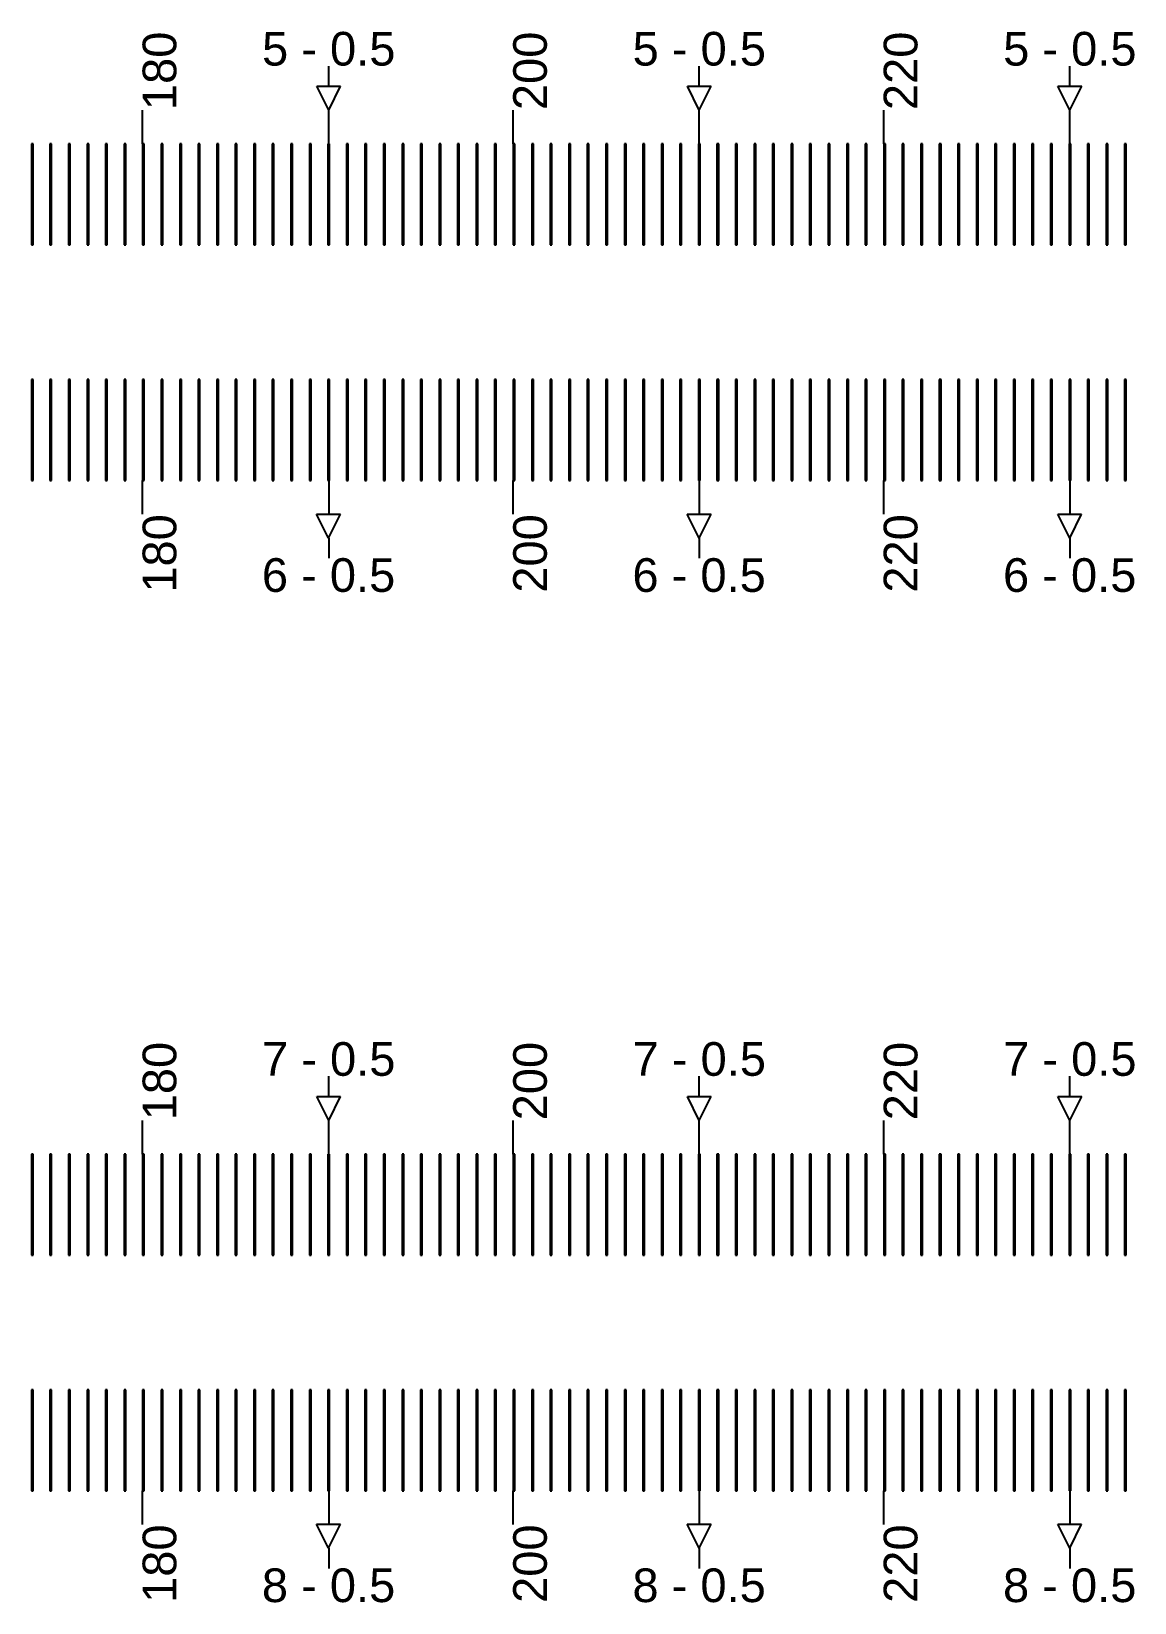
# Model space of a CAD drawing. Extents: x -119394 to 128420, y 74496 to 185496.
# Drawn here: x 41937.3 to 42264.7, y 156662.7 to 157129.2 of the extents above; entities that cross this region are included whole.
import ezdxf

# ---------------------------------------------------------------- set-up
doc = ezdxf.new("R2010")
doc.units = 13
doc.layers.add('CL - Label-1', color=120, linetype='Continuous')
doc.layers.add('CL - Label-2', color=132, linetype='Continuous')
doc.layers.add('CL - Sub-Micro', color=7, linetype='Continuous', true_color=0x47d1ff)
doc.styles.get("Standard").update_dxf_attribs({"font": 'arial.ttf'})

msp = doc.modelspace()

# ---------------------------------------------------------------- linework, layer by layer
for p, q in [((42025.54, 157112.94), (42025.54, 157118.94)), ((42135.54, 157112.94), (42135.54, 157118.94)), ((42245.54, 157112.94), (42245.54, 157118.94)), ((41970.29, 157095.86), (41970.29, 157105.86)), ((42025.54, 157095.86), (42025.54, 157105.86)), ((42080.29, 157095.86), (42080.29, 157105.86)), ((42135.54, 157095.86), (42135.54, 157105.86)), ((42190.29, 157095.86), (42190.29, 157105.86)), ((42245.54, 157095.86), (42245.54, 157105.86)), ((41970.29, 156985.86), (41970.29, 156995.86)), ((42025.54, 156995.86), (42025.54, 156985.86)), ((42080.29, 156985.86), (42080.29, 156995.86)), ((42135.54, 156995.86), (42135.54, 156985.86)), ((42190.29, 156985.86), (42190.29, 156995.86)), ((42245.54, 156995.86), (42245.54, 156985.86)), ((42025.54, 156978.79), (42025.54, 156972.79)), ((42135.54, 156978.79), (42135.54, 156972.79)), ((42245.54, 156978.79), (42245.54, 156972.79)), ((42025.54, 156812.94), (42025.54, 156818.94)), ((42135.54, 156812.94), (42135.54, 156818.94)), ((42245.54, 156812.94), (42245.54, 156818.94)), ((41970.29, 156795.86), (41970.29, 156805.86)), ((42025.54, 156795.86), (42025.54, 156805.86)), ((42080.29, 156795.86), (42080.29, 156805.86)), ((42135.54, 156795.86), (42135.54, 156805.86)), ((42190.29, 156795.86), (42190.29, 156805.86)), ((42245.54, 156795.86), (42245.54, 156805.86)), ((41970.29, 156685.86), (41970.29, 156695.86)), ((42025.54, 156695.86), (42025.54, 156685.86)), ((42080.29, 156685.86), (42080.29, 156695.86)), ((42135.54, 156695.86), (42135.54, 156685.86)), ((42190.29, 156685.86), (42190.29, 156695.86)), ((42245.54, 156695.86), (42245.54, 156685.86)), ((42025.54, 156678.79), (42025.54, 156672.79)), ((42135.54, 156678.79), (42135.54, 156672.79)), ((42245.54, 156678.79), (42245.54, 156672.79))]:
    msp.add_line(p, q)
at = {"layer": 'CL - Label-2'}
for p, q in [((42025.54, 157105.86), (42022, 157112.96)), ((42022, 157112.96), (42029.07, 157112.96)), ((42025.54, 157105.86), (42029.07, 157112.96)), ((42135.54, 157105.86), (42132, 157112.96)), ((42132, 157112.96), (42139.07, 157112.96)), ((42135.54, 157105.86), (42139.07, 157112.96)), ((42245.54, 157105.86), (42242, 157112.96)), ((42242, 157112.96), (42249.07, 157112.96)), ((42245.54, 157105.86), (42249.07, 157112.96)), ((42025.49, 156978.79), (42021.95, 156985.89)), ((42021.95, 156985.89), (42029.02, 156985.89)), ((42025.49, 156978.79), (42029.02, 156985.89)), ((42135.49, 156978.79), (42131.95, 156985.89)), ((42131.95, 156985.89), (42139.02, 156985.89)), ((42135.49, 156978.79), (42139.02, 156985.89)), ((42245.49, 156978.79), (42241.95, 156985.89)), ((42241.95, 156985.89), (42249.02, 156985.89)), ((42245.49, 156978.79), (42249.02, 156985.89)), ((42025.54, 156805.86), (42022, 156812.96)), ((42022, 156812.96), (42029.07, 156812.96)), ((42025.54, 156805.86), (42029.07, 156812.96)), ((42135.54, 156805.86), (42132, 156812.96)), ((42132, 156812.96), (42139.07, 156812.96)), ((42135.54, 156805.86), (42139.07, 156812.96)), ((42245.54, 156805.86), (42242, 156812.96)), ((42242, 156812.96), (42249.07, 156812.96)), ((42245.54, 156805.86), (42249.07, 156812.96)), ((42025.49, 156678.79), (42021.95, 156685.89)), ((42021.95, 156685.89), (42029.02, 156685.89)), ((42025.49, 156678.79), (42029.02, 156685.89)), ((42135.49, 156678.79), (42131.95, 156685.89)), ((42131.95, 156685.89), (42139.02, 156685.89)), ((42135.49, 156678.79), (42139.02, 156685.89)), ((42245.49, 156678.79), (42241.95, 156685.89)), ((42241.95, 156685.89), (42249.02, 156685.89)), ((42245.49, 156678.79), (42249.02, 156685.89))]:
    msp.add_line(p, q, dxfattribs=at)
at = {"layer": 'CL - Sub-Micro'}
for p, q in [((41937.29, 157095.86), (41937.29, 157065.86)), ((41937.79, 157095.86), (41937.29, 157095.86)), ((41937.79, 157065.86), (41937.79, 157095.86)), ((41942.79, 157095.86), (41942.79, 157065.86)), ((41943.29, 157095.86), (41942.79, 157095.86)), ((41943.29, 157065.86), (41943.29, 157095.86)), ((41948.29, 157095.86), (41948.29, 157065.86)), ((41948.79, 157095.86), (41948.29, 157095.86)), ((41948.79, 157065.86), (41948.79, 157095.86)), ((41953.79, 157095.86), (41953.79, 157065.86)), ((41954.29, 157095.86), (41953.79, 157095.86)), ((41954.29, 157065.86), (41954.29, 157095.86)), ((41959.29, 157095.86), (41959.29, 157065.86)), ((41959.79, 157095.86), (41959.29, 157095.86)), ((41959.79, 157065.86), (41959.79, 157095.86)), ((41964.79, 157095.86), (41964.79, 157065.86)), ((41965.29, 157095.86), (41964.79, 157095.86)), ((41965.29, 157065.86), (41965.29, 157095.86)), ((41970.29, 157095.86), (41970.29, 157065.86)), ((41970.79, 157095.86), (41970.29, 157095.86)), ((41970.79, 157065.86), (41970.79, 157095.86)), ((41975.79, 157095.86), (41975.79, 157065.86)), ((41976.29, 157095.86), (41975.79, 157095.86)), ((41976.29, 157065.86), (41976.29, 157095.86)), ((41981.29, 157095.86), (41981.29, 157065.86)), ((41981.79, 157095.86), (41981.29, 157095.86)), ((41981.79, 157065.86), (41981.79, 157095.86)), ((41986.79, 157095.86), (41986.79, 157065.86)), ((41987.29, 157095.86), (41986.79, 157095.86)), ((41987.29, 157065.86), (41987.29, 157095.86)), ((41992.29, 157095.86), (41992.29, 157065.86)), ((41992.79, 157095.86), (41992.29, 157095.86)), ((41992.79, 157065.86), (41992.79, 157095.86)), ((41997.79, 157095.86), (41997.79, 157065.86)), ((41998.29, 157095.86), (41997.79, 157095.86)), ((41998.29, 157065.86), (41998.29, 157095.86)), ((42003.29, 157095.86), (42003.29, 157065.86)), ((42003.79, 157095.86), (42003.29, 157095.86)), ((42003.79, 157065.86), (42003.79, 157095.86)), ((42008.79, 157095.86), (42008.79, 157065.86)), ((42009.29, 157095.86), (42008.79, 157095.86)), ((42009.29, 157065.86), (42009.29, 157095.86)), ((42014.29, 157095.86), (42014.29, 157065.86)), ((42014.79, 157095.86), (42014.29, 157095.86)), ((42014.79, 157065.86), (42014.79, 157095.86)), ((42019.79, 157095.86), (42019.79, 157065.86)), ((42020.29, 157095.86), (42019.79, 157095.86)), ((42020.29, 157065.86), (42020.29, 157095.86)), ((42025.29, 157095.86), (42025.29, 157065.86)), ((42025.79, 157095.86), (42025.29, 157095.86)), ((42025.79, 157065.86), (42025.79, 157095.86)), ((42030.79, 157095.86), (42030.79, 157065.86)), ((42031.29, 157095.86), (42030.79, 157095.86)), ((42031.29, 157065.86), (42031.29, 157095.86)), ((42036.29, 157095.86), (42036.29, 157065.86)), ((42036.79, 157095.86), (42036.29, 157095.86)), ((42036.79, 157065.86), (42036.79, 157095.86)), ((42041.79, 157095.86), (42041.79, 157065.86)), ((42042.29, 157095.86), (42041.79, 157095.86)), ((42042.29, 157065.86), (42042.29, 157095.86)), ((42047.29, 157095.86), (42047.29, 157065.86)), ((42047.79, 157095.86), (42047.29, 157095.86)), ((42047.79, 157065.86), (42047.79, 157095.86)), ((42052.79, 157095.86), (42052.79, 157065.86)), ((42053.29, 157095.86), (42052.79, 157095.86)), ((42053.29, 157065.86), (42053.29, 157095.86)), ((42058.29, 157095.86), (42058.29, 157065.86)), ((42058.79, 157095.86), (42058.29, 157095.86)), ((42058.79, 157065.86), (42058.79, 157095.86)), ((42063.79, 157095.86), (42063.79, 157065.86)), ((42064.29, 157095.86), (42063.79, 157095.86)), ((42064.29, 157065.86), (42064.29, 157095.86)), ((42069.29, 157095.86), (42069.29, 157065.86)), ((42069.79, 157095.86), (42069.29, 157095.86)), ((42069.79, 157065.86), (42069.79, 157095.86)), ((42074.79, 157095.86), (42074.79, 157065.86)), ((42075.29, 157095.86), (42074.79, 157095.86)), ((42075.29, 157065.86), (42075.29, 157095.86)), ((42080.29, 157095.86), (42080.29, 157065.86)), ((42080.79, 157095.86), (42080.29, 157095.86)), ((42080.79, 157065.86), (42080.79, 157095.86)), ((42085.79, 157095.86), (42085.79, 157065.86)), ((42086.29, 157095.86), (42085.79, 157095.86)), ((42086.29, 157065.86), (42086.29, 157095.86)), ((42091.29, 157095.86), (42091.29, 157065.86)), ((42091.79, 157095.86), (42091.29, 157095.86)), ((42091.79, 157065.86), (42091.79, 157095.86)), ((42096.79, 157095.86), (42096.79, 157065.86)), ((42097.29, 157095.86), (42096.79, 157095.86)), ((42097.29, 157065.86), (42097.29, 157095.86)), ((42102.29, 157095.86), (42102.29, 157065.86)), ((42102.79, 157095.86), (42102.29, 157095.86)), ((42102.79, 157065.86), (42102.79, 157095.86)), ((42107.79, 157095.86), (42107.79, 157065.86)), ((42108.29, 157095.86), (42107.79, 157095.86)), ((42108.29, 157065.86), (42108.29, 157095.86)), ((42113.29, 157095.86), (42113.29, 157065.86)), ((42113.79, 157095.86), (42113.29, 157095.86)), ((42113.79, 157065.86), (42113.79, 157095.86)), ((42118.79, 157095.86), (42118.79, 157065.86)), ((42119.29, 157095.86), (42118.79, 157095.86)), ((42119.29, 157065.86), (42119.29, 157095.86)), ((42124.29, 157095.86), (42124.29, 157065.86)), ((42124.79, 157095.86), (42124.29, 157095.86)), ((42124.79, 157065.86), (42124.79, 157095.86)), ((42129.79, 157095.86), (42129.79, 157065.86)), ((42130.29, 157095.86), (42129.79, 157095.86)), ((42130.29, 157065.86), (42130.29, 157095.86)), ((42135.29, 157095.86), (42135.29, 157065.86)), ((42135.79, 157095.86), (42135.29, 157095.86)), ((42135.79, 157065.86), (42135.79, 157095.86)), ((42140.79, 157095.86), (42140.79, 157065.86)), ((42141.29, 157095.86), (42140.79, 157095.86)), ((42141.29, 157065.86), (42141.29, 157095.86)), ((42146.29, 157095.86), (42146.29, 157065.86)), ((42146.79, 157095.86), (42146.29, 157095.86)), ((42146.79, 157065.86), (42146.79, 157095.86)), ((42151.79, 157095.86), (42151.79, 157065.86)), ((42152.29, 157095.86), (42151.79, 157095.86)), ((42152.29, 157065.86), (42152.29, 157095.86)), ((42157.29, 157095.86), (42157.29, 157065.86)), ((42157.79, 157095.86), (42157.29, 157095.86)), ((42157.79, 157065.86), (42157.79, 157095.86)), ((42162.79, 157095.86), (42162.79, 157065.86)), ((42163.29, 157095.86), (42162.79, 157095.86)), ((42163.29, 157065.86), (42163.29, 157095.86)), ((42168.29, 157095.86), (42168.29, 157065.86)), ((42168.79, 157095.86), (42168.29, 157095.86)), ((42168.79, 157065.86), (42168.79, 157095.86)), ((42173.79, 157095.86), (42173.79, 157065.86)), ((42174.29, 157095.86), (42173.79, 157095.86)), ((42174.29, 157065.86), (42174.29, 157095.86)), ((42179.29, 157095.86), (42179.29, 157065.86)), ((42179.79, 157095.86), (42179.29, 157095.86)), ((42179.79, 157065.86), (42179.79, 157095.86)), ((42184.79, 157095.86), (42184.79, 157065.86)), ((42185.29, 157095.86), (42184.79, 157095.86)), ((42185.29, 157065.86), (42185.29, 157095.86)), ((42190.29, 157095.86), (42190.29, 157065.86)), ((42190.79, 157095.86), (42190.29, 157095.86)), ((42190.79, 157065.86), (42190.79, 157095.86)), ((42195.79, 157095.86), (42195.79, 157065.86)), ((42196.29, 157095.86), (42195.79, 157095.86)), ((42196.29, 157065.86), (42196.29, 157095.86)), ((42201.29, 157095.86), (42201.29, 157065.86)), ((42201.79, 157095.86), (42201.29, 157095.86)), ((42201.79, 157065.86), (42201.79, 157095.86)), ((42206.79, 157095.86), (42206.79, 157065.86)), ((42207.29, 157095.86), (42206.79, 157095.86)), ((42207.29, 157065.86), (42207.29, 157095.86)), ((42212.29, 157095.86), (42212.29, 157065.86)), ((42212.79, 157095.86), (42212.29, 157095.86)), ((42212.79, 157065.86), (42212.79, 157095.86)), ((42217.79, 157095.86), (42217.79, 157065.86)), ((42218.29, 157095.86), (42217.79, 157095.86)), ((42218.29, 157065.86), (42218.29, 157095.86)), ((42223.29, 157095.86), (42223.29, 157065.86)), ((42223.79, 157095.86), (42223.29, 157095.86)), ((42223.79, 157065.86), (42223.79, 157095.86)), ((42228.79, 157095.86), (42228.79, 157065.86)), ((42229.29, 157095.86), (42228.79, 157095.86)), ((42229.29, 157065.86), (42229.29, 157095.86)), ((42234.29, 157095.86), (42234.29, 157065.86)), ((42234.79, 157095.86), (42234.29, 157095.86)), ((42234.79, 157065.86), (42234.79, 157095.86)), ((42239.79, 157095.86), (42239.79, 157065.86)), ((42240.29, 157095.86), (42239.79, 157095.86)), ((42240.29, 157065.86), (42240.29, 157095.86)), ((42245.29, 157095.86), (42245.29, 157065.86)), ((42245.79, 157095.86), (42245.29, 157095.86)), ((42245.79, 157065.86), (42245.79, 157095.86)), ((42250.79, 157095.86), (42250.79, 157065.86)), ((42251.29, 157095.86), (42250.79, 157095.86)), ((42251.29, 157065.86), (42251.29, 157095.86)), ((42256.29, 157095.86), (42256.29, 157065.86)), ((42256.79, 157095.86), (42256.29, 157095.86)), ((42256.79, 157065.86), (42256.79, 157095.86)), ((42261.79, 157095.86), (42261.79, 157065.86)), ((42262.29, 157095.86), (42261.79, 157095.86)), ((42262.29, 157065.86), (42262.29, 157095.86)), ((41937.29, 157065.86), (41937.79, 157065.86)), ((41942.79, 157065.86), (41943.29, 157065.86)), ((41948.29, 157065.86), (41948.79, 157065.86)), ((41953.79, 157065.86), (41954.29, 157065.86)), ((41959.29, 157065.86), (41959.79, 157065.86)), ((41964.79, 157065.86), (41965.29, 157065.86)), ((41970.29, 157065.86), (41970.79, 157065.86)), ((41975.79, 157065.86), (41976.29, 157065.86)), ((41981.29, 157065.86), (41981.79, 157065.86)), ((41986.79, 157065.86), (41987.29, 157065.86)), ((41992.29, 157065.86), (41992.79, 157065.86)), ((41997.79, 157065.86), (41998.29, 157065.86)), ((42003.29, 157065.86), (42003.79, 157065.86)), ((42008.79, 157065.86), (42009.29, 157065.86)), ((42014.29, 157065.86), (42014.79, 157065.86)), ((42019.79, 157065.86), (42020.29, 157065.86)), ((42025.29, 157065.86), (42025.79, 157065.86)), ((42030.79, 157065.86), (42031.29, 157065.86)), ((42036.29, 157065.86), (42036.79, 157065.86)), ((42041.79, 157065.86), (42042.29, 157065.86)), ((42047.29, 157065.86), (42047.79, 157065.86)), ((42052.79, 157065.86), (42053.29, 157065.86)), ((42058.29, 157065.86), (42058.79, 157065.86)), ((42063.79, 157065.86), (42064.29, 157065.86)), ((42069.29, 157065.86), (42069.79, 157065.86)), ((42074.79, 157065.86), (42075.29, 157065.86)), ((42080.29, 157065.86), (42080.79, 157065.86)), ((42085.79, 157065.86), (42086.29, 157065.86)), ((42091.29, 157065.86), (42091.79, 157065.86)), ((42096.79, 157065.86), (42097.29, 157065.86)), ((42102.29, 157065.86), (42102.79, 157065.86)), ((42107.79, 157065.86), (42108.29, 157065.86)), ((42113.29, 157065.86), (42113.79, 157065.86)), ((42118.79, 157065.86), (42119.29, 157065.86)), ((42124.29, 157065.86), (42124.79, 157065.86)), ((42129.79, 157065.86), (42130.29, 157065.86)), ((42135.29, 157065.86), (42135.79, 157065.86)), ((42140.79, 157065.86), (42141.29, 157065.86)), ((42146.29, 157065.86), (42146.79, 157065.86)), ((42151.79, 157065.86), (42152.29, 157065.86)), ((42157.29, 157065.86), (42157.79, 157065.86)), ((42162.79, 157065.86), (42163.29, 157065.86)), ((42168.29, 157065.86), (42168.79, 157065.86)), ((42173.79, 157065.86), (42174.29, 157065.86)), ((42179.29, 157065.86), (42179.79, 157065.86)), ((42184.79, 157065.86), (42185.29, 157065.86)), ((42190.29, 157065.86), (42190.79, 157065.86)), ((42195.79, 157065.86), (42196.29, 157065.86)), ((42201.29, 157065.86), (42201.79, 157065.86)), ((42206.79, 157065.86), (42207.29, 157065.86)), ((42212.29, 157065.86), (42212.79, 157065.86)), ((42217.79, 157065.86), (42218.29, 157065.86)), ((42223.29, 157065.86), (42223.79, 157065.86)), ((42228.79, 157065.86), (42229.29, 157065.86)), ((42234.29, 157065.86), (42234.79, 157065.86)), ((42239.79, 157065.86), (42240.29, 157065.86)), ((42245.29, 157065.86), (42245.79, 157065.86)), ((42250.79, 157065.86), (42251.29, 157065.86)), ((42256.29, 157065.86), (42256.79, 157065.86)), ((42261.79, 157065.86), (42262.29, 157065.86)), ((41937.29, 157025.86), (41937.29, 156995.86)), ((41937.79, 157025.86), (41937.29, 157025.86)), ((41937.79, 156995.86), (41937.79, 157025.86)), ((41942.79, 157025.86), (41942.79, 156995.86)), ((41943.29, 157025.86), (41942.79, 157025.86)), ((41943.29, 156995.86), (41943.29, 157025.86)), ((41948.29, 157025.86), (41948.29, 156995.86)), ((41948.79, 157025.86), (41948.29, 157025.86)), ((41948.79, 156995.86), (41948.79, 157025.86)), ((41953.79, 157025.86), (41953.79, 156995.86)), ((41954.29, 157025.86), (41953.79, 157025.86)), ((41954.29, 156995.86), (41954.29, 157025.86)), ((41959.29, 157025.86), (41959.29, 156995.86)), ((41959.79, 157025.86), (41959.29, 157025.86)), ((41959.79, 156995.86), (41959.79, 157025.86)), ((41964.79, 157025.86), (41964.79, 156995.86)), ((41965.29, 157025.86), (41964.79, 157025.86)), ((41965.29, 156995.86), (41965.29, 157025.86)), ((41970.29, 157025.86), (41970.29, 156995.86)), ((41970.79, 157025.86), (41970.29, 157025.86)), ((41970.79, 156995.86), (41970.79, 157025.86)), ((41975.79, 157025.86), (41975.79, 156995.86)), ((41976.29, 157025.86), (41975.79, 157025.86)), ((41976.29, 156995.86), (41976.29, 157025.86)), ((41981.29, 157025.86), (41981.29, 156995.86)), ((41981.79, 157025.86), (41981.29, 157025.86)), ((41981.79, 156995.86), (41981.79, 157025.86)), ((41986.79, 157025.86), (41986.79, 156995.86)), ((41987.29, 157025.86), (41986.79, 157025.86)), ((41987.29, 156995.86), (41987.29, 157025.86)), ((41992.29, 157025.86), (41992.29, 156995.86)), ((41992.79, 157025.86), (41992.29, 157025.86)), ((41992.79, 156995.86), (41992.79, 157025.86)), ((41997.79, 157025.86), (41997.79, 156995.86)), ((41998.29, 157025.86), (41997.79, 157025.86)), ((41998.29, 156995.86), (41998.29, 157025.86)), ((42003.29, 157025.86), (42003.29, 156995.86)), ((42003.79, 157025.86), (42003.29, 157025.86)), ((42003.79, 156995.86), (42003.79, 157025.86)), ((42008.79, 157025.86), (42008.79, 156995.86)), ((42009.29, 157025.86), (42008.79, 157025.86)), ((42009.29, 156995.86), (42009.29, 157025.86)), ((42014.29, 157025.86), (42014.29, 156995.86)), ((42014.79, 157025.86), (42014.29, 157025.86)), ((42014.79, 156995.86), (42014.79, 157025.86)), ((42019.79, 157025.86), (42019.79, 156995.86)), ((42020.29, 157025.86), (42019.79, 157025.86)), ((42020.29, 156995.86), (42020.29, 157025.86)), ((42025.29, 157025.86), (42025.29, 156995.86)), ((42025.79, 157025.86), (42025.29, 157025.86)), ((42025.79, 156995.86), (42025.79, 157025.86)), ((42030.79, 157025.86), (42030.79, 156995.86)), ((42031.29, 157025.86), (42030.79, 157025.86)), ((42031.29, 156995.86), (42031.29, 157025.86)), ((42036.29, 157025.86), (42036.29, 156995.86)), ((42036.79, 157025.86), (42036.29, 157025.86)), ((42036.79, 156995.86), (42036.79, 157025.86)), ((42041.79, 157025.86), (42041.79, 156995.86)), ((42042.29, 157025.86), (42041.79, 157025.86)), ((42042.29, 156995.86), (42042.29, 157025.86)), ((42047.29, 157025.86), (42047.29, 156995.86)), ((42047.79, 157025.86), (42047.29, 157025.86)), ((42047.79, 156995.86), (42047.79, 157025.86)), ((42052.79, 157025.86), (42052.79, 156995.86)), ((42053.29, 157025.86), (42052.79, 157025.86)), ((42053.29, 156995.86), (42053.29, 157025.86)), ((42058.29, 157025.86), (42058.29, 156995.86)), ((42058.79, 157025.86), (42058.29, 157025.86)), ((42058.79, 156995.86), (42058.79, 157025.86)), ((42063.79, 157025.86), (42063.79, 156995.86)), ((42064.29, 157025.86), (42063.79, 157025.86)), ((42064.29, 156995.86), (42064.29, 157025.86)), ((42069.29, 157025.86), (42069.29, 156995.86)), ((42069.79, 157025.86), (42069.29, 157025.86)), ((42069.79, 156995.86), (42069.79, 157025.86)), ((42074.79, 157025.86), (42074.79, 156995.86)), ((42075.29, 157025.86), (42074.79, 157025.86)), ((42075.29, 156995.86), (42075.29, 157025.86)), ((42080.29, 157025.86), (42080.29, 156995.86)), ((42080.79, 157025.86), (42080.29, 157025.86)), ((42080.79, 156995.86), (42080.79, 157025.86)), ((42085.79, 157025.86), (42085.79, 156995.86)), ((42086.29, 157025.86), (42085.79, 157025.86)), ((42086.29, 156995.86), (42086.29, 157025.86)), ((42091.29, 157025.86), (42091.29, 156995.86)), ((42091.79, 157025.86), (42091.29, 157025.86)), ((42091.79, 156995.86), (42091.79, 157025.86)), ((42096.79, 157025.86), (42096.79, 156995.86)), ((42097.29, 157025.86), (42096.79, 157025.86)), ((42097.29, 156995.86), (42097.29, 157025.86)), ((42102.29, 157025.86), (42102.29, 156995.86)), ((42102.79, 157025.86), (42102.29, 157025.86)), ((42102.79, 156995.86), (42102.79, 157025.86)), ((42107.79, 157025.86), (42107.79, 156995.86)), ((42108.29, 157025.86), (42107.79, 157025.86)), ((42108.29, 156995.86), (42108.29, 157025.86)), ((42113.29, 157025.86), (42113.29, 156995.86)), ((42113.79, 157025.86), (42113.29, 157025.86)), ((42113.79, 156995.86), (42113.79, 157025.86)), ((42118.79, 157025.86), (42118.79, 156995.86)), ((42119.29, 157025.86), (42118.79, 157025.86)), ((42119.29, 156995.86), (42119.29, 157025.86)), ((42124.29, 157025.86), (42124.29, 156995.86)), ((42124.79, 157025.86), (42124.29, 157025.86)), ((42124.79, 156995.86), (42124.79, 157025.86)), ((42129.79, 157025.86), (42129.79, 156995.86)), ((42130.29, 157025.86), (42129.79, 157025.86)), ((42130.29, 156995.86), (42130.29, 157025.86)), ((42135.29, 157025.86), (42135.29, 156995.86)), ((42135.79, 157025.86), (42135.29, 157025.86)), ((42135.79, 156995.86), (42135.79, 157025.86)), ((42140.79, 157025.86), (42140.79, 156995.86)), ((42141.29, 157025.86), (42140.79, 157025.86)), ((42141.29, 156995.86), (42141.29, 157025.86)), ((42146.29, 157025.86), (42146.29, 156995.86)), ((42146.79, 157025.86), (42146.29, 157025.86)), ((42146.79, 156995.86), (42146.79, 157025.86)), ((42151.79, 157025.86), (42151.79, 156995.86)), ((42152.29, 157025.86), (42151.79, 157025.86)), ((42152.29, 156995.86), (42152.29, 157025.86)), ((42157.29, 157025.86), (42157.29, 156995.86)), ((42157.79, 157025.86), (42157.29, 157025.86)), ((42157.79, 156995.86), (42157.79, 157025.86)), ((42162.79, 157025.86), (42162.79, 156995.86)), ((42163.29, 157025.86), (42162.79, 157025.86)), ((42163.29, 156995.86), (42163.29, 157025.86)), ((42168.29, 157025.86), (42168.29, 156995.86)), ((42168.79, 157025.86), (42168.29, 157025.86)), ((42168.79, 156995.86), (42168.79, 157025.86)), ((42173.79, 157025.86), (42173.79, 156995.86)), ((42174.29, 157025.86), (42173.79, 157025.86)), ((42174.29, 156995.86), (42174.29, 157025.86)), ((42179.29, 157025.86), (42179.29, 156995.86)), ((42179.79, 157025.86), (42179.29, 157025.86)), ((42179.79, 156995.86), (42179.79, 157025.86)), ((42184.79, 157025.86), (42184.79, 156995.86)), ((42185.29, 157025.86), (42184.79, 157025.86)), ((42185.29, 156995.86), (42185.29, 157025.86)), ((42190.29, 157025.86), (42190.29, 156995.86)), ((42190.79, 157025.86), (42190.29, 157025.86)), ((42190.79, 156995.86), (42190.79, 157025.86)), ((42195.79, 157025.86), (42195.79, 156995.86)), ((42196.29, 157025.86), (42195.79, 157025.86)), ((42196.29, 156995.86), (42196.29, 157025.86)), ((42201.29, 157025.86), (42201.29, 156995.86)), ((42201.79, 157025.86), (42201.29, 157025.86)), ((42201.79, 156995.86), (42201.79, 157025.86)), ((42206.79, 157025.86), (42206.79, 156995.86)), ((42207.29, 157025.86), (42206.79, 157025.86)), ((42207.29, 156995.86), (42207.29, 157025.86)), ((42212.29, 157025.86), (42212.29, 156995.86)), ((42212.79, 157025.86), (42212.29, 157025.86)), ((42212.79, 156995.86), (42212.79, 157025.86)), ((42217.79, 157025.86), (42217.79, 156995.86)), ((42218.29, 157025.86), (42217.79, 157025.86)), ((42218.29, 156995.86), (42218.29, 157025.86)), ((42223.29, 157025.86), (42223.29, 156995.86)), ((42223.79, 157025.86), (42223.29, 157025.86)), ((42223.79, 156995.86), (42223.79, 157025.86)), ((42228.79, 157025.86), (42228.79, 156995.86)), ((42229.29, 157025.86), (42228.79, 157025.86)), ((42229.29, 156995.86), (42229.29, 157025.86)), ((42234.29, 157025.86), (42234.29, 156995.86)), ((42234.79, 157025.86), (42234.29, 157025.86)), ((42234.79, 156995.86), (42234.79, 157025.86)), ((42239.79, 157025.86), (42239.79, 156995.86)), ((42240.29, 157025.86), (42239.79, 157025.86)), ((42240.29, 156995.86), (42240.29, 157025.86)), ((42245.29, 157025.86), (42245.29, 156995.86)), ((42245.79, 157025.86), (42245.29, 157025.86)), ((42245.79, 156995.86), (42245.79, 157025.86)), ((42250.79, 157025.86), (42250.79, 156995.86)), ((42251.29, 157025.86), (42250.79, 157025.86)), ((42251.29, 156995.86), (42251.29, 157025.86)), ((42256.29, 157025.86), (42256.29, 156995.86)), ((42256.79, 157025.86), (42256.29, 157025.86)), ((42256.79, 156995.86), (42256.79, 157025.86)), ((42261.79, 157025.86), (42261.79, 156995.86)), ((42262.29, 157025.86), (42261.79, 157025.86)), ((42262.29, 156995.86), (42262.29, 157025.86)), ((41937.29, 156995.86), (41937.79, 156995.86)), ((41942.79, 156995.86), (41943.29, 156995.86)), ((41948.29, 156995.86), (41948.79, 156995.86)), ((41953.79, 156995.86), (41954.29, 156995.86)), ((41959.29, 156995.86), (41959.79, 156995.86)), ((41964.79, 156995.86), (41965.29, 156995.86)), ((41970.29, 156995.86), (41970.79, 156995.86)), ((41975.79, 156995.86), (41976.29, 156995.86)), ((41981.29, 156995.86), (41981.79, 156995.86)), ((41986.79, 156995.86), (41987.29, 156995.86)), ((41992.29, 156995.86), (41992.79, 156995.86)), ((41997.79, 156995.86), (41998.29, 156995.86)), ((42003.29, 156995.86), (42003.79, 156995.86)), ((42008.79, 156995.86), (42009.29, 156995.86)), ((42014.29, 156995.86), (42014.79, 156995.86)), ((42019.79, 156995.86), (42020.29, 156995.86)), ((42025.29, 156995.86), (42025.79, 156995.86)), ((42030.79, 156995.86), (42031.29, 156995.86)), ((42036.29, 156995.86), (42036.79, 156995.86)), ((42041.79, 156995.86), (42042.29, 156995.86)), ((42047.29, 156995.86), (42047.79, 156995.86)), ((42052.79, 156995.86), (42053.29, 156995.86)), ((42058.29, 156995.86), (42058.79, 156995.86)), ((42063.79, 156995.86), (42064.29, 156995.86)), ((42069.29, 156995.86), (42069.79, 156995.86)), ((42074.79, 156995.86), (42075.29, 156995.86)), ((42080.29, 156995.86), (42080.79, 156995.86)), ((42085.79, 156995.86), (42086.29, 156995.86)), ((42091.29, 156995.86), (42091.79, 156995.86)), ((42096.79, 156995.86), (42097.29, 156995.86)), ((42102.29, 156995.86), (42102.79, 156995.86)), ((42107.79, 156995.86), (42108.29, 156995.86)), ((42113.29, 156995.86), (42113.79, 156995.86)), ((42118.79, 156995.86), (42119.29, 156995.86)), ((42124.29, 156995.86), (42124.79, 156995.86)), ((42129.79, 156995.86), (42130.29, 156995.86)), ((42135.29, 156995.86), (42135.79, 156995.86)), ((42140.79, 156995.86), (42141.29, 156995.86)), ((42146.29, 156995.86), (42146.79, 156995.86)), ((42151.79, 156995.86), (42152.29, 156995.86)), ((42157.29, 156995.86), (42157.79, 156995.86)), ((42162.79, 156995.86), (42163.29, 156995.86)), ((42168.29, 156995.86), (42168.79, 156995.86)), ((42173.79, 156995.86), (42174.29, 156995.86)), ((42179.29, 156995.86), (42179.79, 156995.86)), ((42184.79, 156995.86), (42185.29, 156995.86)), ((42190.29, 156995.86), (42190.79, 156995.86)), ((42195.79, 156995.86), (42196.29, 156995.86)), ((42201.29, 156995.86), (42201.79, 156995.86)), ((42206.79, 156995.86), (42207.29, 156995.86)), ((42212.29, 156995.86), (42212.79, 156995.86)), ((42217.79, 156995.86), (42218.29, 156995.86)), ((42223.29, 156995.86), (42223.79, 156995.86)), ((42228.79, 156995.86), (42229.29, 156995.86)), ((42234.29, 156995.86), (42234.79, 156995.86)), ((42239.79, 156995.86), (42240.29, 156995.86)), ((42245.29, 156995.86), (42245.79, 156995.86)), ((42250.79, 156995.86), (42251.29, 156995.86)), ((42256.29, 156995.86), (42256.79, 156995.86)), ((42261.79, 156995.86), (42262.29, 156995.86)), ((41937.29, 156795.86), (41937.29, 156765.86)), ((41937.79, 156795.86), (41937.29, 156795.86)), ((41937.79, 156765.86), (41937.79, 156795.86)), ((41942.79, 156795.86), (41942.79, 156765.86)), ((41943.29, 156795.86), (41942.79, 156795.86)), ((41943.29, 156765.86), (41943.29, 156795.86)), ((41948.29, 156795.86), (41948.29, 156765.86)), ((41948.79, 156795.86), (41948.29, 156795.86)), ((41948.79, 156765.86), (41948.79, 156795.86)), ((41953.79, 156795.86), (41953.79, 156765.86)), ((41954.29, 156795.86), (41953.79, 156795.86)), ((41954.29, 156765.86), (41954.29, 156795.86)), ((41959.29, 156795.86), (41959.29, 156765.86)), ((41959.79, 156795.86), (41959.29, 156795.86)), ((41959.79, 156765.86), (41959.79, 156795.86)), ((41964.79, 156795.86), (41964.79, 156765.86)), ((41965.29, 156795.86), (41964.79, 156795.86)), ((41965.29, 156765.86), (41965.29, 156795.86)), ((41970.29, 156795.86), (41970.29, 156765.86)), ((41970.79, 156795.86), (41970.29, 156795.86)), ((41970.79, 156765.86), (41970.79, 156795.86)), ((41975.79, 156795.86), (41975.79, 156765.86)), ((41976.29, 156795.86), (41975.79, 156795.86)), ((41976.29, 156765.86), (41976.29, 156795.86)), ((41981.29, 156795.86), (41981.29, 156765.86)), ((41981.79, 156795.86), (41981.29, 156795.86)), ((41981.79, 156765.86), (41981.79, 156795.86)), ((41986.79, 156795.86), (41986.79, 156765.86)), ((41987.29, 156795.86), (41986.79, 156795.86)), ((41987.29, 156765.86), (41987.29, 156795.86)), ((41992.29, 156795.86), (41992.29, 156765.86)), ((41992.79, 156795.86), (41992.29, 156795.86)), ((41992.79, 156765.86), (41992.79, 156795.86)), ((41997.79, 156795.86), (41997.79, 156765.86)), ((41998.29, 156795.86), (41997.79, 156795.86)), ((41998.29, 156765.86), (41998.29, 156795.86)), ((42003.29, 156795.86), (42003.29, 156765.86)), ((42003.79, 156795.86), (42003.29, 156795.86)), ((42003.79, 156765.86), (42003.79, 156795.86)), ((42008.79, 156795.86), (42008.79, 156765.86)), ((42009.29, 156795.86), (42008.79, 156795.86)), ((42009.29, 156765.86), (42009.29, 156795.86)), ((42014.29, 156795.86), (42014.29, 156765.86)), ((42014.79, 156795.86), (42014.29, 156795.86)), ((42014.79, 156765.86), (42014.79, 156795.86)), ((42019.79, 156795.86), (42019.79, 156765.86)), ((42020.29, 156795.86), (42019.79, 156795.86)), ((42020.29, 156765.86), (42020.29, 156795.86)), ((42025.29, 156795.86), (42025.29, 156765.86)), ((42025.79, 156795.86), (42025.29, 156795.86)), ((42025.79, 156765.86), (42025.79, 156795.86)), ((42030.79, 156795.86), (42030.79, 156765.86)), ((42031.29, 156795.86), (42030.79, 156795.86)), ((42031.29, 156765.86), (42031.29, 156795.86)), ((42036.29, 156795.86), (42036.29, 156765.86)), ((42036.79, 156795.86), (42036.29, 156795.86)), ((42036.79, 156765.86), (42036.79, 156795.86)), ((42041.79, 156795.86), (42041.79, 156765.86)), ((42042.29, 156795.86), (42041.79, 156795.86)), ((42042.29, 156765.86), (42042.29, 156795.86)), ((42047.29, 156795.86), (42047.29, 156765.86)), ((42047.79, 156795.86), (42047.29, 156795.86)), ((42047.79, 156765.86), (42047.79, 156795.86)), ((42052.79, 156795.86), (42052.79, 156765.86)), ((42053.29, 156795.86), (42052.79, 156795.86)), ((42053.29, 156765.86), (42053.29, 156795.86)), ((42058.29, 156795.86), (42058.29, 156765.86)), ((42058.79, 156795.86), (42058.29, 156795.86)), ((42058.79, 156765.86), (42058.79, 156795.86)), ((42063.79, 156795.86), (42063.79, 156765.86)), ((42064.29, 156795.86), (42063.79, 156795.86)), ((42064.29, 156765.86), (42064.29, 156795.86)), ((42069.29, 156795.86), (42069.29, 156765.86)), ((42069.79, 156795.86), (42069.29, 156795.86)), ((42069.79, 156765.86), (42069.79, 156795.86)), ((42074.79, 156795.86), (42074.79, 156765.86)), ((42075.29, 156795.86), (42074.79, 156795.86)), ((42075.29, 156765.86), (42075.29, 156795.86)), ((42080.29, 156795.86), (42080.29, 156765.86)), ((42080.79, 156795.86), (42080.29, 156795.86)), ((42080.79, 156765.86), (42080.79, 156795.86)), ((42085.79, 156795.86), (42085.79, 156765.86)), ((42086.29, 156795.86), (42085.79, 156795.86)), ((42086.29, 156765.86), (42086.29, 156795.86)), ((42091.29, 156795.86), (42091.29, 156765.86)), ((42091.79, 156795.86), (42091.29, 156795.86)), ((42091.79, 156765.86), (42091.79, 156795.86)), ((42096.79, 156795.86), (42096.79, 156765.86)), ((42097.29, 156795.86), (42096.79, 156795.86)), ((42097.29, 156765.86), (42097.29, 156795.86)), ((42102.29, 156795.86), (42102.29, 156765.86)), ((42102.79, 156795.86), (42102.29, 156795.86)), ((42102.79, 156765.86), (42102.79, 156795.86)), ((42107.79, 156795.86), (42107.79, 156765.86)), ((42108.29, 156795.86), (42107.79, 156795.86)), ((42108.29, 156765.86), (42108.29, 156795.86)), ((42113.29, 156795.86), (42113.29, 156765.86)), ((42113.79, 156795.86), (42113.29, 156795.86)), ((42113.79, 156765.86), (42113.79, 156795.86)), ((42118.79, 156795.86), (42118.79, 156765.86)), ((42119.29, 156795.86), (42118.79, 156795.86)), ((42119.29, 156765.86), (42119.29, 156795.86)), ((42124.29, 156795.86), (42124.29, 156765.86)), ((42124.79, 156795.86), (42124.29, 156795.86)), ((42124.79, 156765.86), (42124.79, 156795.86)), ((42129.79, 156795.86), (42129.79, 156765.86)), ((42130.29, 156795.86), (42129.79, 156795.86)), ((42130.29, 156765.86), (42130.29, 156795.86)), ((42135.29, 156795.86), (42135.29, 156765.86)), ((42135.79, 156795.86), (42135.29, 156795.86)), ((42135.79, 156765.86), (42135.79, 156795.86)), ((42140.79, 156795.86), (42140.79, 156765.86)), ((42141.29, 156795.86), (42140.79, 156795.86)), ((42141.29, 156765.86), (42141.29, 156795.86)), ((42146.29, 156795.86), (42146.29, 156765.86)), ((42146.79, 156795.86), (42146.29, 156795.86)), ((42146.79, 156765.86), (42146.79, 156795.86)), ((42151.79, 156795.86), (42151.79, 156765.86)), ((42152.29, 156795.86), (42151.79, 156795.86)), ((42152.29, 156765.86), (42152.29, 156795.86)), ((42157.29, 156795.86), (42157.29, 156765.86)), ((42157.79, 156795.86), (42157.29, 156795.86)), ((42157.79, 156765.86), (42157.79, 156795.86)), ((42162.79, 156795.86), (42162.79, 156765.86)), ((42163.29, 156795.86), (42162.79, 156795.86)), ((42163.29, 156765.86), (42163.29, 156795.86)), ((42168.29, 156795.86), (42168.29, 156765.86)), ((42168.79, 156795.86), (42168.29, 156795.86)), ((42168.79, 156765.86), (42168.79, 156795.86)), ((42173.79, 156795.86), (42173.79, 156765.86)), ((42174.29, 156795.86), (42173.79, 156795.86)), ((42174.29, 156765.86), (42174.29, 156795.86)), ((42179.29, 156795.86), (42179.29, 156765.86)), ((42179.79, 156795.86), (42179.29, 156795.86)), ((42179.79, 156765.86), (42179.79, 156795.86)), ((42184.79, 156795.86), (42184.79, 156765.86)), ((42185.29, 156795.86), (42184.79, 156795.86)), ((42185.29, 156765.86), (42185.29, 156795.86)), ((42190.29, 156795.86), (42190.29, 156765.86)), ((42190.79, 156795.86), (42190.29, 156795.86)), ((42190.79, 156765.86), (42190.79, 156795.86)), ((42195.79, 156795.86), (42195.79, 156765.86)), ((42196.29, 156795.86), (42195.79, 156795.86)), ((42196.29, 156765.86), (42196.29, 156795.86)), ((42201.29, 156795.86), (42201.29, 156765.86)), ((42201.79, 156795.86), (42201.29, 156795.86)), ((42201.79, 156765.86), (42201.79, 156795.86)), ((42206.79, 156795.86), (42206.79, 156765.86)), ((42207.29, 156795.86), (42206.79, 156795.86)), ((42207.29, 156765.86), (42207.29, 156795.86)), ((42212.29, 156795.86), (42212.29, 156765.86)), ((42212.79, 156795.86), (42212.29, 156795.86)), ((42212.79, 156765.86), (42212.79, 156795.86)), ((42217.79, 156795.86), (42217.79, 156765.86)), ((42218.29, 156795.86), (42217.79, 156795.86)), ((42218.29, 156765.86), (42218.29, 156795.86)), ((42223.29, 156795.86), (42223.29, 156765.86)), ((42223.79, 156795.86), (42223.29, 156795.86)), ((42223.79, 156765.86), (42223.79, 156795.86)), ((42228.79, 156795.86), (42228.79, 156765.86)), ((42229.29, 156795.86), (42228.79, 156795.86)), ((42229.29, 156765.86), (42229.29, 156795.86)), ((42234.29, 156795.86), (42234.29, 156765.86)), ((42234.79, 156795.86), (42234.29, 156795.86)), ((42234.79, 156765.86), (42234.79, 156795.86)), ((42239.79, 156795.86), (42239.79, 156765.86)), ((42240.29, 156795.86), (42239.79, 156795.86)), ((42240.29, 156765.86), (42240.29, 156795.86)), ((42245.29, 156795.86), (42245.29, 156765.86)), ((42245.79, 156795.86), (42245.29, 156795.86)), ((42245.79, 156765.86), (42245.79, 156795.86)), ((42250.79, 156795.86), (42250.79, 156765.86)), ((42251.29, 156795.86), (42250.79, 156795.86)), ((42251.29, 156765.86), (42251.29, 156795.86)), ((42256.29, 156795.86), (42256.29, 156765.86)), ((42256.79, 156795.86), (42256.29, 156795.86)), ((42256.79, 156765.86), (42256.79, 156795.86)), ((42261.79, 156795.86), (42261.79, 156765.86)), ((42262.29, 156795.86), (42261.79, 156795.86)), ((42262.29, 156765.86), (42262.29, 156795.86)), ((41937.29, 156765.86), (41937.79, 156765.86)), ((41942.79, 156765.86), (41943.29, 156765.86)), ((41948.29, 156765.86), (41948.79, 156765.86)), ((41953.79, 156765.86), (41954.29, 156765.86)), ((41959.29, 156765.86), (41959.79, 156765.86)), ((41964.79, 156765.86), (41965.29, 156765.86)), ((41970.29, 156765.86), (41970.79, 156765.86)), ((41975.79, 156765.86), (41976.29, 156765.86)), ((41981.29, 156765.86), (41981.79, 156765.86)), ((41986.79, 156765.86), (41987.29, 156765.86)), ((41992.29, 156765.86), (41992.79, 156765.86)), ((41997.79, 156765.86), (41998.29, 156765.86)), ((42003.29, 156765.86), (42003.79, 156765.86)), ((42008.79, 156765.86), (42009.29, 156765.86)), ((42014.29, 156765.86), (42014.79, 156765.86)), ((42019.79, 156765.86), (42020.29, 156765.86)), ((42025.29, 156765.86), (42025.79, 156765.86)), ((42030.79, 156765.86), (42031.29, 156765.86)), ((42036.29, 156765.86), (42036.79, 156765.86)), ((42041.79, 156765.86), (42042.29, 156765.86)), ((42047.29, 156765.86), (42047.79, 156765.86)), ((42052.79, 156765.86), (42053.29, 156765.86)), ((42058.29, 156765.86), (42058.79, 156765.86)), ((42063.79, 156765.86), (42064.29, 156765.86)), ((42069.29, 156765.86), (42069.79, 156765.86)), ((42074.79, 156765.86), (42075.29, 156765.86)), ((42080.29, 156765.86), (42080.79, 156765.86)), ((42085.79, 156765.86), (42086.29, 156765.86)), ((42091.29, 156765.86), (42091.79, 156765.86)), ((42096.79, 156765.86), (42097.29, 156765.86)), ((42102.29, 156765.86), (42102.79, 156765.86)), ((42107.79, 156765.86), (42108.29, 156765.86)), ((42113.29, 156765.86), (42113.79, 156765.86)), ((42118.79, 156765.86), (42119.29, 156765.86)), ((42124.29, 156765.86), (42124.79, 156765.86)), ((42129.79, 156765.86), (42130.29, 156765.86)), ((42135.29, 156765.86), (42135.79, 156765.86)), ((42140.79, 156765.86), (42141.29, 156765.86)), ((42146.29, 156765.86), (42146.79, 156765.86)), ((42151.79, 156765.86), (42152.29, 156765.86)), ((42157.29, 156765.86), (42157.79, 156765.86)), ((42162.79, 156765.86), (42163.29, 156765.86)), ((42168.29, 156765.86), (42168.79, 156765.86)), ((42173.79, 156765.86), (42174.29, 156765.86)), ((42179.29, 156765.86), (42179.79, 156765.86)), ((42184.79, 156765.86), (42185.29, 156765.86)), ((42190.29, 156765.86), (42190.79, 156765.86)), ((42195.79, 156765.86), (42196.29, 156765.86)), ((42201.29, 156765.86), (42201.79, 156765.86)), ((42206.79, 156765.86), (42207.29, 156765.86)), ((42212.29, 156765.86), (42212.79, 156765.86)), ((42217.79, 156765.86), (42218.29, 156765.86)), ((42223.29, 156765.86), (42223.79, 156765.86)), ((42228.79, 156765.86), (42229.29, 156765.86)), ((42234.29, 156765.86), (42234.79, 156765.86)), ((42239.79, 156765.86), (42240.29, 156765.86)), ((42245.29, 156765.86), (42245.79, 156765.86)), ((42250.79, 156765.86), (42251.29, 156765.86)), ((42256.29, 156765.86), (42256.79, 156765.86)), ((42261.79, 156765.86), (42262.29, 156765.86)), ((41937.29, 156725.86), (41937.29, 156695.86)), ((41937.79, 156725.86), (41937.29, 156725.86)), ((41937.79, 156695.86), (41937.79, 156725.86)), ((41942.79, 156725.86), (41942.79, 156695.86)), ((41943.29, 156725.86), (41942.79, 156725.86)), ((41943.29, 156695.86), (41943.29, 156725.86)), ((41948.29, 156725.86), (41948.29, 156695.86)), ((41948.79, 156725.86), (41948.29, 156725.86)), ((41948.79, 156695.86), (41948.79, 156725.86)), ((41953.79, 156725.86), (41953.79, 156695.86)), ((41954.29, 156725.86), (41953.79, 156725.86)), ((41954.29, 156695.86), (41954.29, 156725.86)), ((41959.29, 156725.86), (41959.29, 156695.86)), ((41959.79, 156725.86), (41959.29, 156725.86)), ((41959.79, 156695.86), (41959.79, 156725.86)), ((41964.79, 156725.86), (41964.79, 156695.86)), ((41965.29, 156725.86), (41964.79, 156725.86)), ((41965.29, 156695.86), (41965.29, 156725.86)), ((41970.29, 156725.86), (41970.29, 156695.86)), ((41970.79, 156725.86), (41970.29, 156725.86)), ((41970.79, 156695.86), (41970.79, 156725.86)), ((41975.79, 156725.86), (41975.79, 156695.86)), ((41976.29, 156725.86), (41975.79, 156725.86)), ((41976.29, 156695.86), (41976.29, 156725.86)), ((41981.29, 156725.86), (41981.29, 156695.86)), ((41981.79, 156725.86), (41981.29, 156725.86)), ((41981.79, 156695.86), (41981.79, 156725.86)), ((41986.79, 156725.86), (41986.79, 156695.86)), ((41987.29, 156725.86), (41986.79, 156725.86)), ((41987.29, 156695.86), (41987.29, 156725.86)), ((41992.29, 156725.86), (41992.29, 156695.86)), ((41992.79, 156725.86), (41992.29, 156725.86)), ((41992.79, 156695.86), (41992.79, 156725.86)), ((41997.79, 156725.86), (41997.79, 156695.86)), ((41998.29, 156725.86), (41997.79, 156725.86)), ((41998.29, 156695.86), (41998.29, 156725.86)), ((42003.29, 156725.86), (42003.29, 156695.86)), ((42003.79, 156725.86), (42003.29, 156725.86)), ((42003.79, 156695.86), (42003.79, 156725.86)), ((42008.79, 156725.86), (42008.79, 156695.86)), ((42009.29, 156725.86), (42008.79, 156725.86)), ((42009.29, 156695.86), (42009.29, 156725.86)), ((42014.29, 156725.86), (42014.29, 156695.86)), ((42014.79, 156725.86), (42014.29, 156725.86)), ((42014.79, 156695.86), (42014.79, 156725.86)), ((42019.79, 156725.86), (42019.79, 156695.86)), ((42020.29, 156725.86), (42019.79, 156725.86)), ((42020.29, 156695.86), (42020.29, 156725.86)), ((42025.29, 156725.86), (42025.29, 156695.86)), ((42025.79, 156725.86), (42025.29, 156725.86)), ((42025.79, 156695.86), (42025.79, 156725.86)), ((42030.79, 156725.86), (42030.79, 156695.86)), ((42031.29, 156725.86), (42030.79, 156725.86)), ((42031.29, 156695.86), (42031.29, 156725.86)), ((42036.29, 156725.86), (42036.29, 156695.86)), ((42036.79, 156725.86), (42036.29, 156725.86)), ((42036.79, 156695.86), (42036.79, 156725.86)), ((42041.79, 156725.86), (42041.79, 156695.86)), ((42042.29, 156725.86), (42041.79, 156725.86)), ((42042.29, 156695.86), (42042.29, 156725.86)), ((42047.29, 156725.86), (42047.29, 156695.86)), ((42047.79, 156725.86), (42047.29, 156725.86)), ((42047.79, 156695.86), (42047.79, 156725.86)), ((42052.79, 156725.86), (42052.79, 156695.86)), ((42053.29, 156725.86), (42052.79, 156725.86)), ((42053.29, 156695.86), (42053.29, 156725.86)), ((42058.29, 156725.86), (42058.29, 156695.86)), ((42058.79, 156725.86), (42058.29, 156725.86)), ((42058.79, 156695.86), (42058.79, 156725.86)), ((42063.79, 156725.86), (42063.79, 156695.86)), ((42064.29, 156725.86), (42063.79, 156725.86)), ((42064.29, 156695.86), (42064.29, 156725.86)), ((42069.29, 156725.86), (42069.29, 156695.86)), ((42069.79, 156725.86), (42069.29, 156725.86)), ((42069.79, 156695.86), (42069.79, 156725.86)), ((42074.79, 156725.86), (42074.79, 156695.86)), ((42075.29, 156725.86), (42074.79, 156725.86)), ((42075.29, 156695.86), (42075.29, 156725.86)), ((42080.29, 156725.86), (42080.29, 156695.86)), ((42080.79, 156725.86), (42080.29, 156725.86)), ((42080.79, 156695.86), (42080.79, 156725.86)), ((42085.79, 156725.86), (42085.79, 156695.86)), ((42086.29, 156725.86), (42085.79, 156725.86)), ((42086.29, 156695.86), (42086.29, 156725.86)), ((42091.29, 156725.86), (42091.29, 156695.86)), ((42091.79, 156725.86), (42091.29, 156725.86)), ((42091.79, 156695.86), (42091.79, 156725.86)), ((42096.79, 156725.86), (42096.79, 156695.86)), ((42097.29, 156725.86), (42096.79, 156725.86)), ((42097.29, 156695.86), (42097.29, 156725.86)), ((42102.29, 156725.86), (42102.29, 156695.86)), ((42102.79, 156725.86), (42102.29, 156725.86)), ((42102.79, 156695.86), (42102.79, 156725.86)), ((42107.79, 156725.86), (42107.79, 156695.86)), ((42108.29, 156725.86), (42107.79, 156725.86)), ((42108.29, 156695.86), (42108.29, 156725.86)), ((42113.29, 156725.86), (42113.29, 156695.86)), ((42113.79, 156725.86), (42113.29, 156725.86)), ((42113.79, 156695.86), (42113.79, 156725.86)), ((42118.79, 156725.86), (42118.79, 156695.86)), ((42119.29, 156725.86), (42118.79, 156725.86)), ((42119.29, 156695.86), (42119.29, 156725.86)), ((42124.29, 156725.86), (42124.29, 156695.86)), ((42124.79, 156725.86), (42124.29, 156725.86)), ((42124.79, 156695.86), (42124.79, 156725.86)), ((42129.79, 156725.86), (42129.79, 156695.86)), ((42130.29, 156725.86), (42129.79, 156725.86)), ((42130.29, 156695.86), (42130.29, 156725.86)), ((42135.29, 156725.86), (42135.29, 156695.86)), ((42135.79, 156725.86), (42135.29, 156725.86)), ((42135.79, 156695.86), (42135.79, 156725.86)), ((42140.79, 156725.86), (42140.79, 156695.86)), ((42141.29, 156725.86), (42140.79, 156725.86)), ((42141.29, 156695.86), (42141.29, 156725.86)), ((42146.29, 156725.86), (42146.29, 156695.86)), ((42146.79, 156725.86), (42146.29, 156725.86)), ((42146.79, 156695.86), (42146.79, 156725.86)), ((42151.79, 156725.86), (42151.79, 156695.86)), ((42152.29, 156725.86), (42151.79, 156725.86)), ((42152.29, 156695.86), (42152.29, 156725.86)), ((42157.29, 156725.86), (42157.29, 156695.86)), ((42157.79, 156725.86), (42157.29, 156725.86)), ((42157.79, 156695.86), (42157.79, 156725.86)), ((42162.79, 156725.86), (42162.79, 156695.86)), ((42163.29, 156725.86), (42162.79, 156725.86)), ((42163.29, 156695.86), (42163.29, 156725.86)), ((42168.29, 156725.86), (42168.29, 156695.86)), ((42168.79, 156725.86), (42168.29, 156725.86)), ((42168.79, 156695.86), (42168.79, 156725.86)), ((42173.79, 156725.86), (42173.79, 156695.86)), ((42174.29, 156725.86), (42173.79, 156725.86)), ((42174.29, 156695.86), (42174.29, 156725.86)), ((42179.29, 156725.86), (42179.29, 156695.86)), ((42179.79, 156725.86), (42179.29, 156725.86)), ((42179.79, 156695.86), (42179.79, 156725.86)), ((42184.79, 156725.86), (42184.79, 156695.86)), ((42185.29, 156725.86), (42184.79, 156725.86)), ((42185.29, 156695.86), (42185.29, 156725.86)), ((42190.29, 156725.86), (42190.29, 156695.86)), ((42190.79, 156725.86), (42190.29, 156725.86)), ((42190.79, 156695.86), (42190.79, 156725.86)), ((42195.79, 156725.86), (42195.79, 156695.86)), ((42196.29, 156725.86), (42195.79, 156725.86)), ((42196.29, 156695.86), (42196.29, 156725.86)), ((42201.29, 156725.86), (42201.29, 156695.86)), ((42201.79, 156725.86), (42201.29, 156725.86)), ((42201.79, 156695.86), (42201.79, 156725.86)), ((42206.79, 156725.86), (42206.79, 156695.86)), ((42207.29, 156725.86), (42206.79, 156725.86)), ((42207.29, 156695.86), (42207.29, 156725.86)), ((42212.29, 156725.86), (42212.29, 156695.86)), ((42212.79, 156725.86), (42212.29, 156725.86)), ((42212.79, 156695.86), (42212.79, 156725.86)), ((42217.79, 156725.86), (42217.79, 156695.86)), ((42218.29, 156725.86), (42217.79, 156725.86)), ((42218.29, 156695.86), (42218.29, 156725.86)), ((42223.29, 156725.86), (42223.29, 156695.86)), ((42223.79, 156725.86), (42223.29, 156725.86)), ((42223.79, 156695.86), (42223.79, 156725.86)), ((42228.79, 156725.86), (42228.79, 156695.86)), ((42229.29, 156725.86), (42228.79, 156725.86)), ((42229.29, 156695.86), (42229.29, 156725.86)), ((42234.29, 156725.86), (42234.29, 156695.86)), ((42234.79, 156725.86), (42234.29, 156725.86)), ((42234.79, 156695.86), (42234.79, 156725.86)), ((42239.79, 156725.86), (42239.79, 156695.86)), ((42240.29, 156725.86), (42239.79, 156725.86)), ((42240.29, 156695.86), (42240.29, 156725.86)), ((42245.29, 156725.86), (42245.29, 156695.86)), ((42245.79, 156725.86), (42245.29, 156725.86)), ((42245.79, 156695.86), (42245.79, 156725.86)), ((42250.79, 156725.86), (42250.79, 156695.86)), ((42251.29, 156725.86), (42250.79, 156725.86)), ((42251.29, 156695.86), (42251.29, 156725.86)), ((42256.29, 156725.86), (42256.29, 156695.86)), ((42256.79, 156725.86), (42256.29, 156725.86)), ((42256.79, 156695.86), (42256.79, 156725.86)), ((42261.79, 156725.86), (42261.79, 156695.86)), ((42262.29, 156725.86), (42261.79, 156725.86)), ((42262.29, 156695.86), (42262.29, 156725.86)), ((41937.29, 156695.86), (41937.79, 156695.86)), ((41942.79, 156695.86), (41943.29, 156695.86)), ((41948.29, 156695.86), (41948.79, 156695.86)), ((41953.79, 156695.86), (41954.29, 156695.86)), ((41959.29, 156695.86), (41959.79, 156695.86)), ((41964.79, 156695.86), (41965.29, 156695.86)), ((41970.29, 156695.86), (41970.79, 156695.86)), ((41975.79, 156695.86), (41976.29, 156695.86)), ((41981.29, 156695.86), (41981.79, 156695.86)), ((41986.79, 156695.86), (41987.29, 156695.86)), ((41992.29, 156695.86), (41992.79, 156695.86)), ((41997.79, 156695.86), (41998.29, 156695.86)), ((42003.29, 156695.86), (42003.79, 156695.86)), ((42008.79, 156695.86), (42009.29, 156695.86)), ((42014.29, 156695.86), (42014.79, 156695.86)), ((42019.79, 156695.86), (42020.29, 156695.86)), ((42025.29, 156695.86), (42025.79, 156695.86)), ((42030.79, 156695.86), (42031.29, 156695.86)), ((42036.29, 156695.86), (42036.79, 156695.86)), ((42041.79, 156695.86), (42042.29, 156695.86)), ((42047.29, 156695.86), (42047.79, 156695.86)), ((42052.79, 156695.86), (42053.29, 156695.86)), ((42058.29, 156695.86), (42058.79, 156695.86)), ((42063.79, 156695.86), (42064.29, 156695.86)), ((42069.29, 156695.86), (42069.79, 156695.86)), ((42074.79, 156695.86), (42075.29, 156695.86)), ((42080.29, 156695.86), (42080.79, 156695.86)), ((42085.79, 156695.86), (42086.29, 156695.86)), ((42091.29, 156695.86), (42091.79, 156695.86)), ((42096.79, 156695.86), (42097.29, 156695.86)), ((42102.29, 156695.86), (42102.79, 156695.86)), ((42107.79, 156695.86), (42108.29, 156695.86)), ((42113.29, 156695.86), (42113.79, 156695.86)), ((42118.79, 156695.86), (42119.29, 156695.86)), ((42124.29, 156695.86), (42124.79, 156695.86)), ((42129.79, 156695.86), (42130.29, 156695.86)), ((42135.29, 156695.86), (42135.79, 156695.86)), ((42140.79, 156695.86), (42141.29, 156695.86)), ((42146.29, 156695.86), (42146.79, 156695.86)), ((42151.79, 156695.86), (42152.29, 156695.86)), ((42157.29, 156695.86), (42157.79, 156695.86)), ((42162.79, 156695.86), (42163.29, 156695.86)), ((42168.29, 156695.86), (42168.79, 156695.86)), ((42173.79, 156695.86), (42174.29, 156695.86)), ((42179.29, 156695.86), (42179.79, 156695.86)), ((42184.79, 156695.86), (42185.29, 156695.86)), ((42190.29, 156695.86), (42190.79, 156695.86)), ((42195.79, 156695.86), (42196.29, 156695.86)), ((42201.29, 156695.86), (42201.79, 156695.86)), ((42206.79, 156695.86), (42207.29, 156695.86)), ((42212.29, 156695.86), (42212.79, 156695.86)), ((42217.79, 156695.86), (42218.29, 156695.86)), ((42223.29, 156695.86), (42223.79, 156695.86)), ((42228.79, 156695.86), (42229.29, 156695.86)), ((42234.29, 156695.86), (42234.79, 156695.86)), ((42239.79, 156695.86), (42240.29, 156695.86)), ((42245.29, 156695.86), (42245.79, 156695.86)), ((42250.79, 156695.86), (42251.29, 156695.86)), ((42256.29, 156695.86), (42256.79, 156695.86)), ((42261.79, 156695.86), (42262.29, 156695.86))]:
    msp.add_line(p, q, dxfattribs=at)

# ---------------------------------------------------------------- texts
at = {"layer": 'CL - Label-1', "char_height": 10, "rotation": 90}
for s, insert, attachment_point in [('180', (41970.29, 157105.86), 1), ('200', (42080.29, 157105.86), 1), ('220', (42190.29, 157105.86), 1), ('180', (41970.29, 156985.86), 3), ('200', (42080.29, 156985.86), 3), ('220', (42190.29, 156985.86), 3), ('180', (41970.29, 156805.86), 1), ('200', (42080.29, 156805.86), 1), ('220', (42190.29, 156805.86), 1), ('180', (41970.29, 156685.86), 3), ('200', (42080.29, 156685.86), 3), ('220', (42190.29, 156685.86), 3)]:
    msp.add_mtext_dynamic_manual_height_columns(s, width=21.565, gutter_width=12.5, heights=[8.55], dxfattribs=dict(at, insert=insert, attachment_point=attachment_point))
at = {"layer": 'CL - Label-2', "char_height": 10}
for s, insert, attachment_point in [('5 - 0.5', (42025.54, 157118.94), 8), ('5 - 0.5', (42135.54, 157118.94), 8), ('5 - 0.5', (42245.54, 157118.94), 8), ('6 - 0.5', (42025.49, 156972.79), 2), ('6 - 0.5', (42135.49, 156972.79), 2), ('6 - 0.5', (42245.49, 156972.79), 2), ('7 - 0.5', (42025.54, 156818.94), 8), ('7 - 0.5', (42135.54, 156818.94), 8), ('7 - 0.5', (42245.54, 156818.94), 8), ('8 - 0.5', (42025.49, 156672.79), 2), ('8 - 0.5', (42135.49, 156672.79), 2), ('8 - 0.5', (42245.49, 156672.79), 2)]:
    msp.add_mtext_dynamic_manual_height_columns(s, width=52.3045, gutter_width=12.5, heights=[18.11], dxfattribs=dict(at, insert=insert, attachment_point=attachment_point))

doc.saveas('drawing.dxf')
